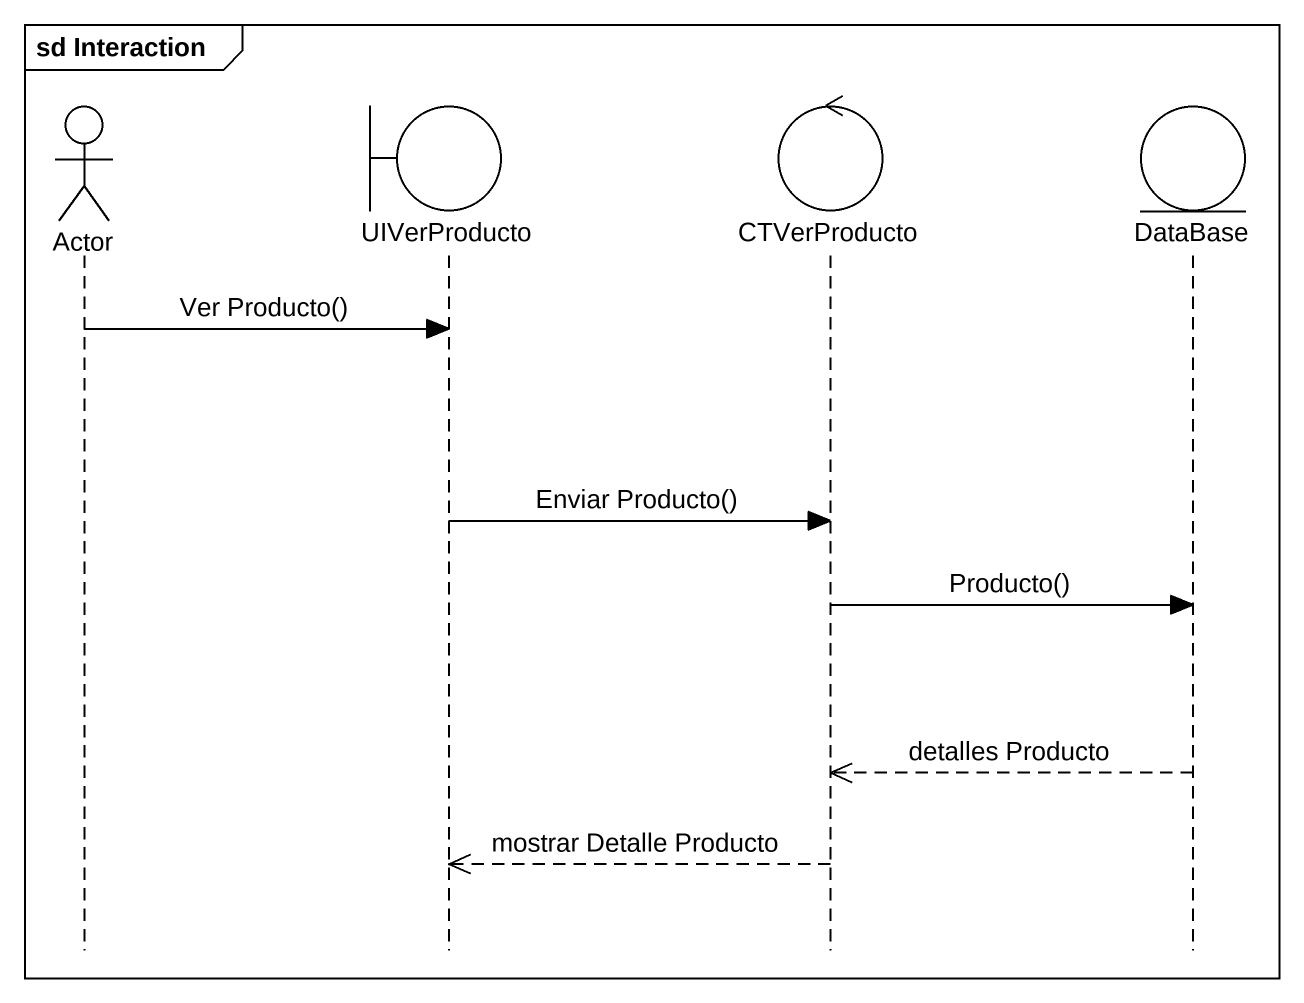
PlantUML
@startuml
mainframe sd Interaction
hide footbox
actor "Actor" as Actor_
boundary UIVerProducto
control CTVerProducto
entity "DataBase" as DataBase_

Actor_ -> UIVerProducto : Ver Producto()
UIVerProducto -> CTVerProducto : Enviar Producto()
CTVerProducto -> DataBase_ : Producto()
DataBase_ -->> CTVerProducto : detalles Producto
CTVerProducto -->> UIVerProducto : mostrar Detalle Producto
@enduml
